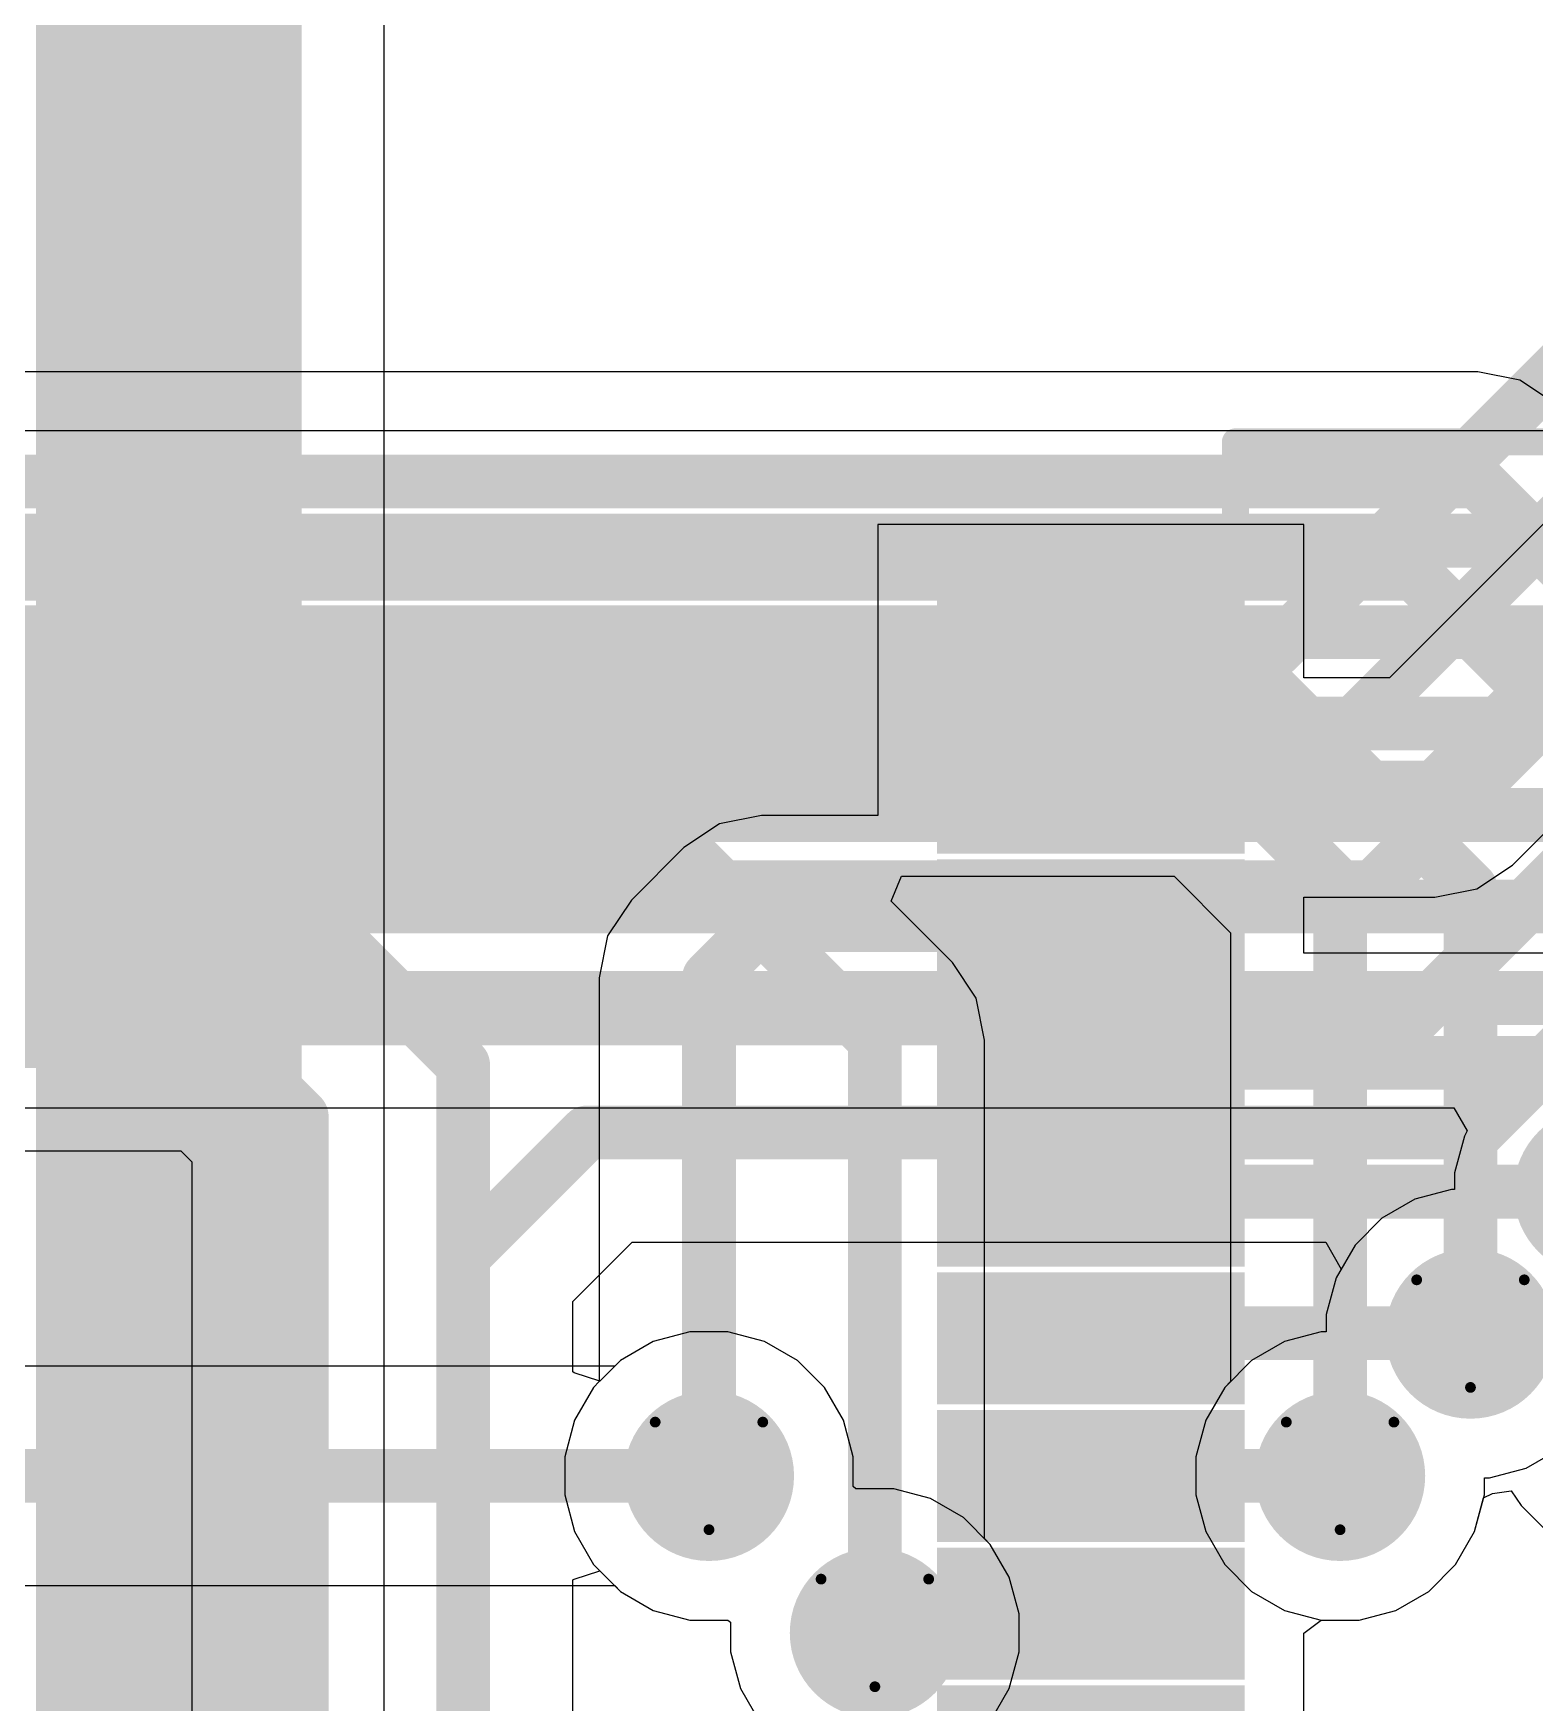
# Model space of a CAD drawing. Header units: inches. Extents: x -21 to 276, y -5 to 220.
# Drawn here: x 64.19 to 71.28, y 27.99 to 35.87 of the extents above; entities that cross this region are included whole.
import ezdxf

# ---------------------------------------------------------------- set-up
doc = ezdxf.new("R2010")
doc.units = ezdxf.units.IN
for name, color, linetype in [('Bottom Layer', 5, 'Continuous'), ('Bottom Overlay', 54, 'Continuous'), ('Bottom Paste', 16, 'Continuous'), ('Bottom Solder', 6, 'Continuous'), ('Drill Drawing', 1, 'Continuous'), ('Ground', 16, 'Continuous'), ('Power + Signal', 76, 'Continuous'), ('Top Layer', 1, 'Continuous'), ('Top Solder', 216, 'Continuous'), ('Via Holes', 16, 'Continuous')]:
    doc.layers.add(name, color=color, linetype=linetype)

# ---------------------------------------------------------------- blocks, each defined once
blk = doc.blocks.new('SSOP_28_208____B_58')
at = {"layer": 'Bottom Layer'}
for points in [[(2.775, 0.535), (4.025, 0.535), (4.025, 0.115), (2.775, 0.115)], [(2.775, -0.115), (4.025, -0.115), (4.025, -0.535), (2.775, -0.535)], [(2.775, -0.765), (4.025, -0.765), (4.025, -1.185), (2.775, -1.185)], [(2.775, -1.415), (4.025, -1.415), (4.025, -1.835), (2.775, -1.835)], [(2.775, -2.065), (4.025, -2.065), (4.025, -2.485), (2.775, -2.485)], [(2.775, -2.715), (4.025, -2.715), (4.025, -3.135), (2.775, -3.135)], [(2.775, -3.365), (4.025, -3.365), (4.025, -3.785), (2.775, -3.785)], [(2.775, -4.015), (4.025, -4.015), (4.025, -4.435), (2.775, -4.435)]]:
    blk.add_hatch(color=5, dxfattribs=at).paths.add_polyline_path(points)
at = {"layer": 'Bottom Paste'}
for points in [[(2.775, 0.535), (4.025, 0.535), (4.025, 0.115), (2.775, 0.115)], [(2.775, -0.115), (4.025, -0.115), (4.025, -0.535), (2.775, -0.535)], [(2.775, -0.765), (4.025, -0.765), (4.025, -1.185), (2.775, -1.185)], [(2.775, -1.415), (4.025, -1.415), (4.025, -1.835), (2.775, -1.835)], [(2.775, -2.065), (4.025, -2.065), (4.025, -2.485), (2.775, -2.485)], [(2.775, -2.715), (4.025, -2.715), (4.025, -3.135), (2.775, -3.135)], [(2.775, -3.365), (4.025, -3.365), (4.025, -3.785), (2.775, -3.785)], [(2.775, -4.015), (4.025, -4.015), (4.025, -4.435), (2.775, -4.435)]]:
    blk.add_hatch(color=16, dxfattribs=at).paths.add_polyline_path(points)
at = {"layer": 'Bottom Solder'}
for points in [[(2.6734, 1.2866), (4.1266, 1.2866), (4.1266, 0.6634), (2.6734, 0.6634)], [(2.6734, 0.6366), (4.1266, 0.6366), (4.1266, 0.0134), (2.6734, 0.0134)], [(2.6734, -0.0134), (4.1266, -0.0134), (4.1266, -0.6366), (2.6734, -0.6366)], [(2.6734, -0.6634), (4.1266, -0.6634), (4.1266, -1.2866), (2.6734, -1.2866)], [(2.6734, -1.3134), (4.1266, -1.3134), (4.1266, -1.9366), (2.6734, -1.9366)], [(2.6734, -1.9634), (4.1266, -1.9634), (4.1266, -2.5866), (2.6734, -2.5866)], [(2.6734, -2.6134), (4.1266, -2.6134), (4.1266, -3.2366), (2.6734, -3.2366)], [(2.6734, -3.2634), (4.1266, -3.2634), (4.1266, -3.8866), (2.6734, -3.8866)], [(2.6734, -3.9134), (4.1266, -3.9134), (4.1266, -4.5366), (2.6734, -4.5366)]]:
    blk.add_hatch(color=6, dxfattribs=at).paths.add_polyline_path(points)
at = {"layer": 'Bottom Overlay'}
for points in [[(2.7178, -4.6228, 0.127, 0.127, 0), (2.7178, -5.207, 0.127, 0.127, 0)], [(2.7178, -5.207, 0.127, 0.127, 0), (-2.7178, -5.207, 0.127, 0.127, 0)]]:
    blk.add_lwpolyline(points, format="xyseb", dxfattribs=at)
for points in [[(2.686, -4.6228, 0.0635, 0.0635, 1), (2.7496, -4.6228, 0.0635, 0.0635, 1)], [(2.686, -5.207, 0.0635, 0.0635, 1), (2.7496, -5.207, 0.0635, 0.0635, 1)], [(2.686, -5.207, 0.0635, 0.0635, 1), (2.7496, -5.207, 0.0635, 0.0635, 1)]]:
    blk.add_lwpolyline(points, format="xyseb", close=True, dxfattribs=at)

msp = doc.modelspace()

# ---------------------------------------------------------------- hatches: boundary and pattern name
at = {"layer": 'Bottom Layer'}
msp.add_hatch(color=5, dxfattribs=at).paths.add_polyline_path([(64.2014, 13.7366), (65.4558, 13.7366), (65.4558, 38.1646), (64.2014, 38.1646)])
h = msp.add_hatch(color=5, dxfattribs=at)
edge = h.paths.add_edge_path()
edge.add_arc((70.9734, 29.7334), 0.3, 0, 360)
h = msp.add_hatch(color=5, dxfattribs=at)
edge = h.paths.add_edge_path()
edge.add_arc((67.3785, 29.0617), 0.3, 0, 360)
h = msp.add_hatch(color=5, dxfattribs=at)
edge = h.paths.add_edge_path()
edge.add_arc((70.358, 29.0617), 0.3, 0, 360)
h = msp.add_hatch(color=5, dxfattribs=at)
edge = h.paths.add_edge_path()
edge.add_arc((68.1616, 28.3205), 0.3, 0, 360)
at = {"layer": 'Bottom Solder'}
h = msp.add_hatch(color=6, dxfattribs=at)
edge = h.paths.add_edge_path()
edge.add_arc((71.5789, 30.4031), 0.4016, 0, 360)
h = msp.add_hatch(color=6, dxfattribs=at)
edge = h.paths.add_edge_path()
edge.add_arc((70.9734, 29.7334), 0.4016, 0, 360)
h = msp.add_hatch(color=6, dxfattribs=at)
edge = h.paths.add_edge_path()
edge.add_arc((67.3785, 29.0617), 0.4016, 0, 360)
h = msp.add_hatch(color=6, dxfattribs=at)
edge = h.paths.add_edge_path()
edge.add_arc((70.358, 29.0617), 0.4016, 0, 360)
h = msp.add_hatch(color=6, dxfattribs=at)
edge = h.paths.add_edge_path()
edge.add_arc((68.1616, 28.3205), 0.4016, 0, 360)
at = {"layer": 'Ground'}
h = msp.add_hatch(color=16, dxfattribs=at)
edge = h.paths.add_edge_path()
edge.add_arc((70.9734, 29.7334), 0.3, 0, 360)
h = msp.add_hatch(color=16, dxfattribs=at)
edge = h.paths.add_edge_path()
edge.add_arc((67.3785, 29.0617), 0.3, 0, 360)
h = msp.add_hatch(color=16, dxfattribs=at)
edge = h.paths.add_edge_path()
edge.add_arc((70.358, 29.0617), 0.3, 0, 360)
h = msp.add_hatch(color=16, dxfattribs=at)
edge = h.paths.add_edge_path()
edge.add_arc((68.1616, 28.3205), 0.3, 0, 360)
at = {"layer": 'Power + Signal'}
h = msp.add_hatch(color=76, dxfattribs=at)
edge = h.paths.add_edge_path()
edge.add_arc((70.9734, 29.7334), 0.3, 0, 360)
h = msp.add_hatch(color=76, dxfattribs=at)
edge = h.paths.add_edge_path()
edge.add_arc((67.3785, 29.0617), 0.3, 0, 360)
h = msp.add_hatch(color=76, dxfattribs=at)
edge = h.paths.add_edge_path()
edge.add_arc((70.358, 29.0617), 0.3, 0, 360)
h = msp.add_hatch(color=76, dxfattribs=at)
edge = h.paths.add_edge_path()
edge.add_arc((68.1616, 28.3205), 0.3, 0, 360)
at = {"layer": 'Top Layer'}
h = msp.add_hatch(color=1, dxfattribs=at)
edge = h.paths.add_edge_path()
edge.add_arc((70.9734, 29.7334), 0.3, 0, 360)
h = msp.add_hatch(color=1, dxfattribs=at)
edge = h.paths.add_edge_path()
edge.add_arc((67.3785, 29.0617), 0.3, 0, 360)
h = msp.add_hatch(color=1, dxfattribs=at)
edge = h.paths.add_edge_path()
edge.add_arc((70.358, 29.0617), 0.3, 0, 360)
h = msp.add_hatch(color=1, dxfattribs=at)
edge = h.paths.add_edge_path()
edge.add_arc((68.1616, 28.3205), 0.3, 0, 360)
at = {"layer": 'Top Solder'}
h = msp.add_hatch(color=216, dxfattribs=at)
edge = h.paths.add_edge_path()
edge.add_arc((71.5789, 30.4031), 0.4016, 0, 360)
h = msp.add_hatch(color=216, dxfattribs=at)
edge = h.paths.add_edge_path()
edge.add_arc((70.9734, 29.7334), 0.4016, 0, 360)
h = msp.add_hatch(color=216, dxfattribs=at)
edge = h.paths.add_edge_path()
edge.add_arc((67.3785, 29.0617), 0.4016, 0, 360)
h = msp.add_hatch(color=216, dxfattribs=at)
edge = h.paths.add_edge_path()
edge.add_arc((70.358, 29.0617), 0.4016, 0, 360)
h = msp.add_hatch(color=216, dxfattribs=at)
edge = h.paths.add_edge_path()
edge.add_arc((68.1616, 28.3205), 0.4016, 0, 360)
at = {"layer": 'Via Holes'}
h = msp.add_hatch(color=7, dxfattribs=at)
edge = h.paths.add_edge_path()
edge.add_arc((70.9734, 29.7334), 0.15, 0, 360)
h = msp.add_hatch(color=7, dxfattribs=at)
edge = h.paths.add_edge_path()
edge.add_arc((67.3785, 29.0617), 0.15, 0, 360)
h = msp.add_hatch(color=7, dxfattribs=at)
edge = h.paths.add_edge_path()
edge.add_arc((70.358, 29.0617), 0.15, 0, 360)
h = msp.add_hatch(color=7, dxfattribs=at)
edge = h.paths.add_edge_path()
edge.add_arc((68.1616, 28.3205), 0.15, 0, 360)

# ---------------------------------------------------------------- linework, layer by layer
at = {"layer": 'Bottom Layer'}
for p, q in [((65.8443, 27.0827), (65.8443, 37.359)), ((72.0364, 34.2752), (70.5909, 32.8297)), ((70.1874, 33.5527), (68.1754, 33.5527)), ((68.1754, 33.5527), (68.1754, 32.1797)), ((70.1874, 32.8297), (70.1874, 33.5527)), ((71.1716, 31.9455), (72.6172, 33.391)), ((70.5909, 32.8297), (70.1874, 32.8297)), ((67.6264, 32.1797), (67.4282, 32.1402)), ((68.1754, 32.1797), (67.6264, 32.1797)), ((67.4282, 32.1402), (67.2601, 32.028)), ((67.2601, 32.028), (67.0122, 31.78)), ((71.0036, 31.8332), (71.1716, 31.9455)), ((67.0122, 31.78), (66.8999, 31.612)), ((70.1874, 31.5297), (70.1874, 31.7938)), ((70.1874, 31.7938), (70.8054, 31.7938)), ((70.8054, 31.7938), (71.0036, 31.8332)), ((66.8999, 31.612), (66.8605, 31.4138)), ((71.8256, 31.5297), (70.1874, 31.5297)), ((66.8605, 31.4138), (66.8605, 29.5068)), ((66.8335, 29.4798), (66.7439, 29.3246)), ((66.8605, 29.5068), (66.8335, 29.4798)), ((66.7439, 29.3246), (66.6975, 29.1514)), ((71.2363, 29.0988), (71.3916, 29.1884)), ((66.6975, 29.1514), (66.6975, 28.9721)), ((71.0631, 29.0524), (71.2363, 29.0988)), ((71.039, 28.9721), (71.039, 29.0524)), ((71.039, 29.0524), (71.0631, 29.0524)), ((66.6975, 28.9721), (66.7439, 28.7988)), ((70.9926, 28.7988), (71.039, 28.9721)), ((66.7439, 28.7988), (66.8335, 28.6436)), ((70.9029, 28.6436), (70.9926, 28.7988)), ((66.8335, 28.6436), (66.9603, 28.5168)), ((70.7761, 28.5168), (70.9029, 28.6436)), ((66.9603, 28.5168), (67.1156, 28.4271)), ((70.6209, 28.4271), (70.7761, 28.5168)), ((67.1156, 28.4271), (67.2888, 28.3807)), ((67.2888, 28.3807), (67.4681, 28.3807)), ((67.4681, 28.3807), (67.4806, 28.3711)), ((67.4806, 28.3711), (67.4806, 28.2308)), ((70.1874, 28.3186), (70.2683, 28.3807)), ((70.2683, 28.3807), (70.4477, 28.3807)), ((70.4477, 28.3807), (70.6209, 28.4271)), ((70.1874, 27.1707), (70.1874, 28.3186)), ((67.4806, 28.2308), (67.527, 28.0576)), ((67.527, 28.0576), (67.6166, 27.9023))]:
    msp.add_line(p, q, dxfattribs=at)
for points in [[(70.8054, 32.3117, 0.254, 0.254, 0), (72.4027, 33.909, 0.254, 0.254, 0)], [(69.1814, 32.3117, 0.254, 0.254, 0), (70.8054, 32.3117, 0.254, 0.254, 0)], [(67.3785, 31.4138, 0.254, 0.254, 0), (67.6264, 31.6617, 0.254, 0.254, 0)], [(67.6264, 31.6617, 0.254, 0.254, 0), (69.1814, 31.6617, 0.254, 0.254, 0)], [(67.3785, 29.0617, 0.254, 0.254, 0), (67.3785, 31.4138, 0.254, 0.254, 0)], [(69.1814, 31.0117, 0.254, 0.254, 0), (71.8256, 31.0117, 0.254, 0.254, 0)], [(69.1814, 30.3617, 0.254, 0.254, 0), (69.2235, 30.4038, 0.254, 0.254, 0)], [(69.2235, 30.4038, 0.254, 0.254, 0), (71.5782, 30.4038, 0.254, 0.254, 0)], [(70.9499, 29.7352, 0.254, 0.254, 0), (70.9734, 29.7588, 0.254, 0.254, 0)], [(69.1814, 29.7117, 0.254, 0.254, 0), (69.2049, 29.7352, 0.254, 0.254, 0)], [(69.2049, 29.7352, 0.254, 0.254, 0), (70.9499, 29.7352, 0.254, 0.254, 0)], [(69.1814, 29.0617, 0.254, 0.254, 0), (70.358, 29.0617, 0.254, 0.254, 0)], [(69.1358, 28.3661, 0.254, 0.254, 0), (69.1814, 28.4117, 0.254, 0.254, 0)], [(68.1616, 28.3205, 0.254, 0.254, 0), (68.2072, 28.3661, 0.254, 0.254, 0)], [(68.2072, 28.3661, 0.254, 0.254, 0), (69.1358, 28.3661, 0.254, 0.254, 0)]]:
    msp.add_lwpolyline(points, format="xyseb", dxfattribs=at)
for points in [[(69.1179, 32.3117, 0.127, 0.127, 1), (69.2449, 32.3117, 0.127, 0.127, 1)], [(70.7419, 32.3117, 0.127, 0.127, 1), (70.8689, 32.3117, 0.127, 0.127, 1)], [(70.7419, 32.3117, 0.127, 0.127, 1), (70.8689, 32.3117, 0.127, 0.127, 1)], [(67.5629, 31.6617, 0.127, 0.127, 1), (67.6899, 31.6617, 0.127, 0.127, 1)], [(67.5629, 31.6617, 0.127, 0.127, 1), (67.6899, 31.6617, 0.127, 0.127, 1)], [(69.1179, 31.6617, 0.127, 0.127, 1), (69.2449, 31.6617, 0.127, 0.127, 1)], [(67.315, 31.4138, 0.127, 0.127, 1), (67.442, 31.4138, 0.127, 0.127, 1)], [(67.315, 31.4138, 0.127, 0.127, 1), (67.442, 31.4138, 0.127, 0.127, 1)], [(69.1179, 31.0117, 0.127, 0.127, 1), (69.2449, 31.0117, 0.127, 0.127, 1)], [(69.16, 30.4038, 0.127, 0.127, 1), (69.287, 30.4038, 0.127, 0.127, 1)], [(69.16, 30.4038, 0.127, 0.127, 1), (69.287, 30.4038, 0.127, 0.127, 1)], [(69.1179, 30.3617, 0.127, 0.127, 1), (69.2449, 30.3617, 0.127, 0.127, 1)], [(70.9099, 29.7588, 0.127, 0.127, 1), (71.0369, 29.7588, 0.127, 0.127, 1)], [(69.1179, 29.7117, 0.127, 0.127, 1), (69.2449, 29.7117, 0.127, 0.127, 1)], [(69.1414, 29.7352, 0.127, 0.127, 1), (69.2684, 29.7352, 0.127, 0.127, 1)], [(69.1414, 29.7352, 0.127, 0.127, 1), (69.2684, 29.7352, 0.127, 0.127, 1)], [(70.8864, 29.7352, 0.127, 0.127, 1), (71.0134, 29.7352, 0.127, 0.127, 1)], [(70.8864, 29.7352, 0.127, 0.127, 1), (71.0134, 29.7352, 0.127, 0.127, 1)], [(67.315, 29.0617, 0.127, 0.127, 1), (67.442, 29.0617, 0.127, 0.127, 1)], [(69.1179, 29.0617, 0.127, 0.127, 1), (69.2449, 29.0617, 0.127, 0.127, 1)], [(70.2945, 29.0617, 0.127, 0.127, 1), (70.4215, 29.0617, 0.127, 0.127, 1)], [(69.1179, 28.4117, 0.127, 0.127, 1), (69.2449, 28.4117, 0.127, 0.127, 1)], [(68.1437, 28.3661, 0.127, 0.127, 1), (68.2707, 28.3661, 0.127, 0.127, 1)], [(68.1437, 28.3661, 0.127, 0.127, 1), (68.2707, 28.3661, 0.127, 0.127, 1)], [(69.0723, 28.3661, 0.127, 0.127, 1), (69.1993, 28.3661, 0.127, 0.127, 1)], [(69.0723, 28.3661, 0.127, 0.127, 1), (69.1993, 28.3661, 0.127, 0.127, 1)], [(68.0981, 28.3205, 0.127, 0.127, 1), (68.2251, 28.3205, 0.127, 0.127, 1)]]:
    msp.add_lwpolyline(points, format="xyseb", close=True, dxfattribs=at)
at = {"layer": 'Drill Drawing'}
for points in [[(70.7194, 29.9874, 0.0508, 0.0508, 0), (71.2274, 29.9874, 0.0508, 0.0508, 0)], [(70.7194, 29.9874, 0.0508, 0.0508, 0), (70.9734, 29.4794, 0.0508, 0.0508, 0)], [(70.9734, 29.4794, 0.0508, 0.0508, 0), (71.2274, 29.9874, 0.0508, 0.0508, 0)], [(67.1245, 29.3157, 0.0508, 0.0508, 0), (67.6325, 29.3157, 0.0508, 0.0508, 0)], [(67.1245, 29.3157, 0.0508, 0.0508, 0), (67.3785, 28.8077, 0.0508, 0.0508, 0)], [(67.3785, 28.8077, 0.0508, 0.0508, 0), (67.6325, 29.3157, 0.0508, 0.0508, 0)], [(70.104, 29.3157, 0.0508, 0.0508, 0), (70.612, 29.3157, 0.0508, 0.0508, 0)], [(70.104, 29.3157, 0.0508, 0.0508, 0), (70.358, 28.8077, 0.0508, 0.0508, 0)], [(70.358, 28.8077, 0.0508, 0.0508, 0), (70.612, 29.3157, 0.0508, 0.0508, 0)], [(67.9076, 28.5745, 0.0508, 0.0508, 0), (68.4156, 28.5745, 0.0508, 0.0508, 0)], [(67.9076, 28.5745, 0.0508, 0.0508, 0), (68.1616, 28.0665, 0.0508, 0.0508, 0)], [(68.1616, 28.0665, 0.0508, 0.0508, 0), (68.4156, 28.5745, 0.0508, 0.0508, 0)]]:
    msp.add_lwpolyline(points, format="xyseb", dxfattribs=at)
for points in [[(70.7067, 29.9874, 0.0254, 0.0254, 1), (70.7321, 29.9874, 0.0254, 0.0254, 1)], [(70.7067, 29.9874, 0.0254, 0.0254, 1), (70.7321, 29.9874, 0.0254, 0.0254, 1)], [(71.2147, 29.9874, 0.0254, 0.0254, 1), (71.2401, 29.9874, 0.0254, 0.0254, 1)], [(71.2147, 29.9874, 0.0254, 0.0254, 1), (71.2401, 29.9874, 0.0254, 0.0254, 1)], [(70.9607, 29.4794, 0.0254, 0.0254, 1), (70.9861, 29.4794, 0.0254, 0.0254, 1)], [(70.9607, 29.4794, 0.0254, 0.0254, 1), (70.9861, 29.4794, 0.0254, 0.0254, 1)], [(67.1118, 29.3157, 0.0254, 0.0254, 1), (67.1372, 29.3157, 0.0254, 0.0254, 1)], [(67.1118, 29.3157, 0.0254, 0.0254, 1), (67.1372, 29.3157, 0.0254, 0.0254, 1)], [(67.6198, 29.3157, 0.0254, 0.0254, 1), (67.6452, 29.3157, 0.0254, 0.0254, 1)], [(67.6198, 29.3157, 0.0254, 0.0254, 1), (67.6452, 29.3157, 0.0254, 0.0254, 1)], [(70.0913, 29.3157, 0.0254, 0.0254, 1), (70.1167, 29.3157, 0.0254, 0.0254, 1)], [(70.0913, 29.3157, 0.0254, 0.0254, 1), (70.1167, 29.3157, 0.0254, 0.0254, 1)], [(70.5993, 29.3157, 0.0254, 0.0254, 1), (70.6247, 29.3157, 0.0254, 0.0254, 1)], [(70.5993, 29.3157, 0.0254, 0.0254, 1), (70.6247, 29.3157, 0.0254, 0.0254, 1)], [(67.3658, 28.8077, 0.0254, 0.0254, 1), (67.3912, 28.8077, 0.0254, 0.0254, 1)], [(67.3658, 28.8077, 0.0254, 0.0254, 1), (67.3912, 28.8077, 0.0254, 0.0254, 1)], [(70.3453, 28.8077, 0.0254, 0.0254, 1), (70.3707, 28.8077, 0.0254, 0.0254, 1)], [(70.3453, 28.8077, 0.0254, 0.0254, 1), (70.3707, 28.8077, 0.0254, 0.0254, 1)], [(67.8949, 28.5745, 0.0254, 0.0254, 1), (67.9203, 28.5745, 0.0254, 0.0254, 1)], [(67.8949, 28.5745, 0.0254, 0.0254, 1), (67.9203, 28.5745, 0.0254, 0.0254, 1)], [(68.4029, 28.5745, 0.0254, 0.0254, 1), (68.4283, 28.5745, 0.0254, 0.0254, 1)], [(68.4029, 28.5745, 0.0254, 0.0254, 1), (68.4283, 28.5745, 0.0254, 0.0254, 1)], [(68.1489, 28.0665, 0.0254, 0.0254, 1), (68.1743, 28.0665, 0.0254, 0.0254, 1)], [(68.1489, 28.0665, 0.0254, 0.0254, 1), (68.1743, 28.0665, 0.0254, 0.0254, 1)]]:
    msp.add_lwpolyline(points, format="xyseb", close=True, dxfattribs=at)
at = {"layer": 'Ground'}
for p, q in [((71.008, 34.2746), (57.6617, 34.2746)), ((71.2062, 34.2351), (71.008, 34.2746)), ((71.3743, 34.1228), (71.2062, 34.2351)), ((68.2385, 31.7751), (68.2872, 31.8924)), ((68.2872, 31.8924), (69.5739, 31.8924)), ((69.5739, 31.8924), (69.84, 31.6263)), ((68.5278, 31.4858), (68.2385, 31.7751)), ((69.84, 31.6263), (69.84, 29.5068)), ((68.6401, 31.3178), (68.5278, 31.4858)), ((68.6795, 31.1196), (68.6401, 31.3178)), ((68.6795, 28.7656), (68.6795, 31.1196)), ((60.8031, 30.597), (64.8857, 30.597)), ((64.8857, 30.597), (64.9378, 30.5449)), ((64.9378, 30.5449), (64.9378, 11.9457)), ((69.8131, 29.4798), (69.7234, 29.3246)), ((69.84, 29.5068), (69.8131, 29.4798)), ((69.7234, 29.3246), (69.677, 29.1514)), ((69.677, 29.1514), (69.677, 28.9721)), ((69.677, 28.9721), (69.7234, 28.7988)), ((70.9926, 28.7988), (71.0354, 28.9585)), ((71.0354, 28.9585), (71.0773, 28.978)), ((71.0773, 28.978), (71.166, 28.9916)), ((71.166, 28.9916), (71.2127, 28.9218)), ((71.2127, 28.9218), (71.5447, 28.5898)), ((68.7065, 28.7386), (68.6795, 28.7656)), ((69.7234, 28.7988), (69.8131, 28.6436)), ((70.9029, 28.6436), (70.9926, 28.7988)), ((68.7962, 28.5834), (68.7065, 28.7386)), ((66.7413, 28.5748), (66.8628, 28.6143)), ((66.8628, 28.6143), (66.9603, 28.5168)), ((69.8131, 28.6436), (69.9399, 28.5168)), ((70.7761, 28.5168), (70.9029, 28.6436)), ((66.7358, 28.5707), (66.7413, 28.5748)), ((66.7358, 26.8611), (66.7358, 28.5707)), ((68.8426, 28.4101), (68.7962, 28.5834)), ((66.9603, 28.5168), (67.1156, 28.4271)), ((69.9399, 28.5168), (70.0951, 28.4271)), ((70.6209, 28.4271), (70.7761, 28.5168)), ((67.1156, 28.4271), (67.2888, 28.3807)), ((67.2888, 28.3807), (67.4681, 28.3807)), ((67.4681, 28.3807), (67.4806, 28.3711)), ((67.4806, 28.3711), (67.4806, 28.2308)), ((68.8426, 28.2308), (68.8426, 28.4101)), ((70.0951, 28.4271), (70.2683, 28.3807)), ((70.2683, 28.3807), (70.4477, 28.3807)), ((70.4477, 28.3807), (70.6209, 28.4271)), ((67.4806, 28.2308), (67.527, 28.0576)), ((68.7962, 28.0576), (68.8426, 28.2308)), ((67.527, 28.0576), (67.6166, 27.9023)), ((68.7065, 27.9023), (68.7962, 28.0576))]:
    msp.add_line(p, q, dxfattribs=at)
for points in [[(56.2579, 33.7566, 0.254, 0.254, 0), (71.008, 33.7566, 0.254, 0.254, 0)], [(71.008, 33.7566, 0.254, 0.254, 0), (72.9659, 31.7987, 0.254, 0.254, 0)], [(56.0196, 33.3206, 0.254, 0.254, 0), (70.7101, 33.3206, 0.254, 0.254, 0)], [(70.7101, 33.3206, 0.254, 0.254, 0), (72.2338, 31.7969, 0.254, 0.254, 0)], [(54.4158, 32.8422, 0.254, 0.254, 0), (69.9673, 32.8422, 0.254, 0.254, 0)], [(69.9673, 32.8422, 0.254, 0.254, 0), (70.9734, 31.836, 0.254, 0.254, 0)], [(54.237, 32.4104, 0.254, 0.254, 0), (69.7884, 32.4104, 0.254, 0.254, 0)], [(69.7884, 32.4104, 0.254, 0.254, 0), (70.358, 31.8408, 0.254, 0.254, 0)], [(54.0581, 31.9786, 0.254, 0.254, 0), (67.3026, 31.9786, 0.254, 0.254, 0)], [(67.3026, 31.9786, 0.254, 0.254, 0), (68.1616, 31.1196, 0.254, 0.254, 0)], [(70.358, 29.0617, 0.254, 0.254, 0), (70.358, 31.8408, 0.254, 0.254, 0)], [(70.9734, 29.7334, 0.254, 0.254, 0), (70.9734, 31.836, 0.254, 0.254, 0)], [(53.8793, 31.5468, 0.254, 0.254, 0), (65.6736, 31.5468, 0.254, 0.254, 0)], [(65.6736, 31.5468, 0.254, 0.254, 0), (66.2178, 31.0026, 0.254, 0.254, 0)], [(53.0479, 31.115, 0.254, 0.254, 0), (65.1002, 31.115, 0.254, 0.254, 0)], [(65.1002, 31.115, 0.254, 0.254, 0), (65.4558, 30.7594, 0.254, 0.254, 0)], [(68.1616, 28.3205, 0.254, 0.254, 0), (68.1616, 31.1196, 0.254, 0.254, 0)], [(66.2178, 26.416, 0.254, 0.254, 0), (66.2178, 31.0026, 0.254, 0.254, 0)], [(65.4558, 11.9457, 0.254, 0.254, 0), (65.4558, 30.7594, 0.254, 0.254, 0)]]:
    msp.add_lwpolyline(points, format="xyseb", dxfattribs=at)
for points in [[(70.9445, 33.7566, 0.127, 0.127, 1), (71.0715, 33.7566, 0.127, 0.127, 1)], [(70.9445, 33.7566, 0.127, 0.127, 1), (71.0715, 33.7566, 0.127, 0.127, 1)], [(70.6466, 33.3206, 0.127, 0.127, 1), (70.7736, 33.3206, 0.127, 0.127, 1)], [(70.6466, 33.3206, 0.127, 0.127, 1), (70.7736, 33.3206, 0.127, 0.127, 1)], [(69.9038, 32.8422, 0.127, 0.127, 1), (70.0308, 32.8422, 0.127, 0.127, 1)], [(69.9038, 32.8422, 0.127, 0.127, 1), (70.0308, 32.8422, 0.127, 0.127, 1)], [(69.7249, 32.4104, 0.127, 0.127, 1), (69.8519, 32.4104, 0.127, 0.127, 1)], [(69.7249, 32.4104, 0.127, 0.127, 1), (69.8519, 32.4104, 0.127, 0.127, 1)], [(67.2391, 31.9786, 0.127, 0.127, 1), (67.3661, 31.9786, 0.127, 0.127, 1)], [(67.2391, 31.9786, 0.127, 0.127, 1), (67.3661, 31.9786, 0.127, 0.127, 1)], [(70.2945, 31.8408, 0.127, 0.127, 1), (70.4215, 31.8408, 0.127, 0.127, 1)], [(70.2945, 31.8408, 0.127, 0.127, 1), (70.4215, 31.8408, 0.127, 0.127, 1)], [(70.9099, 31.836, 0.127, 0.127, 1), (71.0369, 31.836, 0.127, 0.127, 1)], [(70.9099, 31.836, 0.127, 0.127, 1), (71.0369, 31.836, 0.127, 0.127, 1)], [(65.6101, 31.5468, 0.127, 0.127, 1), (65.7371, 31.5468, 0.127, 0.127, 1)], [(65.6101, 31.5468, 0.127, 0.127, 1), (65.7371, 31.5468, 0.127, 0.127, 1)], [(65.0367, 31.115, 0.127, 0.127, 1), (65.1637, 31.115, 0.127, 0.127, 1)], [(65.0367, 31.115, 0.127, 0.127, 1), (65.1637, 31.115, 0.127, 0.127, 1)], [(68.0981, 31.1196, 0.127, 0.127, 1), (68.2251, 31.1196, 0.127, 0.127, 1)], [(68.0981, 31.1196, 0.127, 0.127, 1), (68.2251, 31.1196, 0.127, 0.127, 1)], [(66.1543, 31.0026, 0.127, 0.127, 1), (66.2813, 31.0026, 0.127, 0.127, 1)], [(66.1543, 31.0026, 0.127, 0.127, 1), (66.2813, 31.0026, 0.127, 0.127, 1)], [(65.3923, 30.7594, 0.127, 0.127, 1), (65.5193, 30.7594, 0.127, 0.127, 1)], [(65.3923, 30.7594, 0.127, 0.127, 1), (65.5193, 30.7594, 0.127, 0.127, 1)], [(70.9099, 29.7334, 0.127, 0.127, 1), (71.0369, 29.7334, 0.127, 0.127, 1)], [(70.2945, 29.0617, 0.127, 0.127, 1), (70.4215, 29.0617, 0.127, 0.127, 1)], [(68.0981, 28.3205, 0.127, 0.127, 1), (68.2251, 28.3205, 0.127, 0.127, 1)]]:
    msp.add_lwpolyline(points, format="xyseb", close=True, dxfattribs=at)
at = {"layer": 'Power + Signal'}
for p, q in [((72.6059, 33.9952), (57.2515, 33.9952)), ((60.6642, 30.8002), (70.8949, 30.8002)), ((70.8949, 30.8002), (70.9584, 30.6903)), ((70.9444, 30.6659), (70.8979, 30.4927)), ((70.9584, 30.6903), (70.9444, 30.6659)), ((70.8979, 30.4927), (70.8979, 30.4144)), ((70.7106, 30.368), (70.5553, 30.2783)), ((70.8838, 30.4144), (70.7106, 30.368)), ((70.8979, 30.4144), (70.8838, 30.4144)), ((70.5553, 30.2783), (70.4285, 30.1515)), ((70.4285, 30.1515), (70.3388, 29.9962)), ((70.3388, 29.9962), (70.2924, 29.823)), ((70.2924, 29.823), (70.2924, 29.7427)), ((67.2888, 29.7427), (67.1156, 29.6963)), ((67.4681, 29.7427), (67.2888, 29.7427)), ((67.6413, 29.6963), (67.4681, 29.7427)), ((70.2683, 29.7427), (70.0951, 29.6963)), ((70.2924, 29.7427), (70.2683, 29.7427)), ((67.1156, 29.6963), (66.9603, 29.6066)), ((67.7966, 29.6066), (67.6413, 29.6963)), ((70.0951, 29.6963), (69.9399, 29.6066)), ((66.9333, 29.5797), (60.723, 29.5797)), ((66.9603, 29.6066), (66.9333, 29.5797)), ((67.9234, 29.4798), (67.7966, 29.6066)), ((69.9399, 29.6066), (69.8131, 29.4798)), ((68.0131, 29.3246), (67.9234, 29.4798)), ((69.8131, 29.4798), (69.7234, 29.3246)), ((68.0595, 29.1514), (68.0131, 29.3246)), ((69.7234, 29.3246), (69.677, 29.1514)), ((71.2363, 29.0988), (71.3916, 29.1884)), ((68.0595, 29.011), (68.0595, 29.1514)), ((69.677, 29.1514), (69.677, 28.9721)), ((71.0631, 29.0524), (71.2363, 29.0988)), ((68.0719, 29.0015), (68.0595, 29.011)), ((68.2512, 29.0015), (68.0719, 29.0015)), ((68.4244, 28.9551), (68.2512, 29.0015)), ((71.039, 28.9721), (71.039, 29.0524)), ((71.039, 29.0524), (71.0631, 29.0524)), ((68.5797, 28.8654), (68.4244, 28.9551)), ((69.677, 28.9721), (69.7234, 28.7988)), ((70.9926, 28.7988), (71.039, 28.9721)), ((68.7065, 28.7386), (68.5797, 28.8654)), ((69.7234, 28.7988), (69.8131, 28.6436)), ((70.9029, 28.6436), (70.9926, 28.7988)), ((68.7962, 28.5834), (68.7065, 28.7386)), ((69.8131, 28.6436), (69.9399, 28.5168)), ((70.7761, 28.5168), (70.9029, 28.6436)), ((60.2309, 28.5438), (66.9333, 28.5438)), ((66.9333, 28.5438), (66.9603, 28.5168)), ((68.8426, 28.4101), (68.7962, 28.5834)), ((66.9603, 28.5168), (67.1156, 28.4271)), ((69.9399, 28.5168), (70.0951, 28.4271)), ((70.6209, 28.4271), (70.7761, 28.5168)), ((67.1156, 28.4271), (67.2888, 28.3807)), ((67.2888, 28.3807), (67.4681, 28.3807)), ((67.4681, 28.3807), (67.4806, 28.3711)), ((67.4806, 28.3711), (67.4806, 28.2308)), ((68.8426, 28.2308), (68.8426, 28.4101)), ((70.0951, 28.4271), (70.2683, 28.3807)), ((70.2683, 28.3807), (70.4477, 28.3807)), ((70.4477, 28.3807), (70.6209, 28.4271)), ((67.4806, 28.2308), (67.527, 28.0576)), ((68.7962, 28.0576), (68.8426, 28.2308)), ((67.527, 28.0576), (67.6166, 27.9023)), ((68.7065, 27.9023), (68.7962, 28.0576))]:
    msp.add_line(p, q, dxfattribs=at)
for points in [[(52.6849, 33.4772, 0.254, 0.254, 0), (72.6059, 33.4772, 0.254, 0.254, 0)], [(52.506, 33.0454, 0.254, 0.254, 0), (72.3381, 33.0454, 0.254, 0.254, 0)], [(52.3272, 32.6136, 0.254, 0.254, 0), (72.1593, 32.6136, 0.254, 0.254, 0)], [(52.1483, 32.1818, 0.254, 0.254, 0), (71.9804, 32.1818, 0.254, 0.254, 0)], [(51.9695, 31.75, 0.254, 0.254, 0), (71.8016, 31.75, 0.254, 0.254, 0)], [(51.4858, 31.3182, 0.254, 0.254, 0), (71.6227, 31.3182, 0.254, 0.254, 0)], [(58.4749, 29.0617, 0.254, 0.254, 0), (67.3785, 29.0617, 0.254, 0.254, 0)]]:
    msp.add_lwpolyline(points, format="xyseb", dxfattribs=at)
msp.add_lwpolyline([(67.315, 29.0617, 0.127, 0.127, 1), (67.442, 29.0617, 0.127, 0.127, 1)], format="xyseb", close=True, dxfattribs=at)
at = {"layer": 'Top Layer'}
for p, q in [((66.7358, 29.8845), (67.0165, 30.1652)), ((67.0165, 30.1652), (70.2898, 30.1652)), ((70.2898, 30.1652), (70.3631, 30.0382)), ((70.3631, 30.0382), (70.3388, 29.9962)), ((70.3388, 29.9962), (70.2924, 29.823)), ((66.7358, 29.5527), (66.7358, 29.8845)), ((70.2924, 29.823), (70.2924, 29.7427)), ((67.2888, 29.7427), (67.1156, 29.6963)), ((67.4681, 29.7427), (67.2888, 29.7427)), ((67.6413, 29.6963), (67.4681, 29.7427)), ((70.2683, 29.7427), (70.0951, 29.6963)), ((70.2924, 29.7427), (70.2683, 29.7427)), ((67.1156, 29.6963), (66.9603, 29.6066)), ((67.7966, 29.6066), (67.6413, 29.6963)), ((70.0951, 29.6963), (69.9399, 29.6066)), ((66.7413, 29.5486), (66.7358, 29.5527)), ((66.9603, 29.6066), (66.8628, 29.5091)), ((67.9234, 29.4798), (67.7966, 29.6066)), ((69.9399, 29.6066), (69.8131, 29.4798)), ((66.8628, 29.5091), (66.7413, 29.5486)), ((68.0131, 29.3246), (67.9234, 29.4798)), ((69.8131, 29.4798), (69.7234, 29.3246)), ((68.0595, 29.1514), (68.0131, 29.3246)), ((69.7234, 29.3246), (69.677, 29.1514)), ((71.2363, 29.0988), (71.3916, 29.1884)), ((68.0595, 29.011), (68.0595, 29.1514)), ((69.677, 29.1514), (69.677, 28.9721)), ((71.0631, 29.0524), (71.2363, 29.0988)), ((68.0719, 29.0015), (68.0595, 29.011)), ((68.2512, 29.0015), (68.0719, 29.0015)), ((68.4244, 28.9551), (68.2512, 29.0015)), ((71.039, 28.9721), (71.039, 29.0524)), ((71.039, 29.0524), (71.0631, 29.0524)), ((68.5797, 28.8654), (68.4244, 28.9551)), ((69.677, 28.9721), (69.7234, 28.7988)), ((70.9926, 28.7988), (71.039, 28.9721)), ((68.7065, 28.7386), (68.5797, 28.8654)), ((69.7234, 28.7988), (69.8131, 28.6436)), ((70.9029, 28.6436), (70.9926, 28.7988)), ((68.7962, 28.5834), (68.7065, 28.7386)), ((66.7413, 28.5748), (66.8628, 28.6143)), ((66.8628, 28.6143), (66.9603, 28.5168)), ((69.8131, 28.6436), (69.9399, 28.5168)), ((70.7761, 28.5168), (70.9029, 28.6436)), ((66.7358, 28.5707), (66.7413, 28.5748)), ((66.7358, 26.8611), (66.7358, 28.5707)), ((68.8426, 28.4101), (68.7962, 28.5834)), ((66.9603, 28.5168), (67.1156, 28.4271)), ((69.9399, 28.5168), (70.0951, 28.4271)), ((70.6209, 28.4271), (70.7761, 28.5168)), ((67.1156, 28.4271), (67.2888, 28.3807)), ((67.2888, 28.3807), (67.4681, 28.3807)), ((67.4681, 28.3807), (67.4806, 28.3711)), ((67.4806, 28.3711), (67.4806, 28.2308)), ((68.8426, 28.2308), (68.8426, 28.4101)), ((70.0951, 28.4271), (70.2683, 28.3807)), ((70.2683, 28.3807), (70.4477, 28.3807)), ((70.4477, 28.3807), (70.6209, 28.4271)), ((67.4806, 28.2308), (67.527, 28.0576)), ((68.7962, 28.0576), (68.8426, 28.2308)), ((67.527, 28.0576), (67.6166, 27.9023)), ((68.7065, 27.9023), (68.7962, 28.0576))]:
    msp.add_line(p, q, dxfattribs=at)
for points in [[(70.0532, 32.9584, 0.254, 0.254, 0), (72.8368, 35.742, 0.254, 0.254, 0)], [(70.2098, 32.3996, 0.254, 0.254, 0), (73.4416, 35.6314, 0.254, 0.254, 0)], [(70.5146, 31.8408, 0.254, 0.254, 0), (74.0766, 35.4028, 0.254, 0.254, 0)], [(70.7027, 31.2217, 0.254, 0.254, 0), (74.7116, 35.2306, 0.254, 0.254, 0)], [(71.0037, 30.6832, 0.254, 0.254, 0), (75.3464, 35.0258, 0.254, 0.254, 0)], [(56.8408, 32.9584, 0.254, 0.254, 0), (70.0532, 32.9584, 0.254, 0.254, 0)], [(56.5857, 32.3996, 0.254, 0.254, 0), (70.2098, 32.3996, 0.254, 0.254, 0)], [(56.6566, 31.8408, 0.254, 0.254, 0), (70.5146, 31.8408, 0.254, 0.254, 0)], [(56.9475, 31.2217, 0.254, 0.254, 0), (70.7027, 31.2217, 0.254, 0.254, 0)], [(66.2178, 30.099, 0.254, 0.254, 0), (66.802, 30.6832, 0.254, 0.254, 0)], [(66.802, 30.6832, 0.254, 0.254, 0), (71.0037, 30.6832, 0.254, 0.254, 0)], [(66.2178, 26.416, 0.254, 0.254, 0), (66.2178, 30.099, 0.254, 0.254, 0)]]:
    msp.add_lwpolyline(points, format="xyseb", dxfattribs=at)
for points in [[(69.9897, 32.9584, 0.127, 0.127, 1), (70.1167, 32.9584, 0.127, 0.127, 1)], [(69.9897, 32.9584, 0.127, 0.127, 1), (70.1167, 32.9584, 0.127, 0.127, 1)], [(70.1463, 32.3996, 0.127, 0.127, 1), (70.2733, 32.3996, 0.127, 0.127, 1)], [(70.1463, 32.3996, 0.127, 0.127, 1), (70.2733, 32.3996, 0.127, 0.127, 1)], [(70.4511, 31.8408, 0.127, 0.127, 1), (70.5781, 31.8408, 0.127, 0.127, 1)], [(70.4511, 31.8408, 0.127, 0.127, 1), (70.5781, 31.8408, 0.127, 0.127, 1)], [(70.6392, 31.2217, 0.127, 0.127, 1), (70.7662, 31.2217, 0.127, 0.127, 1)], [(70.6392, 31.2217, 0.127, 0.127, 1), (70.7662, 31.2217, 0.127, 0.127, 1)], [(66.7385, 30.6832, 0.127, 0.127, 1), (66.8655, 30.6832, 0.127, 0.127, 1)], [(66.7385, 30.6832, 0.127, 0.127, 1), (66.8655, 30.6832, 0.127, 0.127, 1)], [(70.9402, 30.6832, 0.127, 0.127, 1), (71.0672, 30.6832, 0.127, 0.127, 1)], [(70.9402, 30.6832, 0.127, 0.127, 1), (71.0672, 30.6832, 0.127, 0.127, 1)], [(66.1543, 30.099, 0.127, 0.127, 1), (66.2813, 30.099, 0.127, 0.127, 1)], [(66.1543, 30.099, 0.127, 0.127, 1), (66.2813, 30.099, 0.127, 0.127, 1)]]:
    msp.add_lwpolyline(points, format="xyseb", close=True, dxfattribs=at)

# ---------------------------------------------------------------- block references
at = {"rotation": 180}
msp.add_blockref('SSOP_28_208____B_58', (72.5814, 28.7367), dxfattribs=at)

doc.saveas('drawing.dxf')
